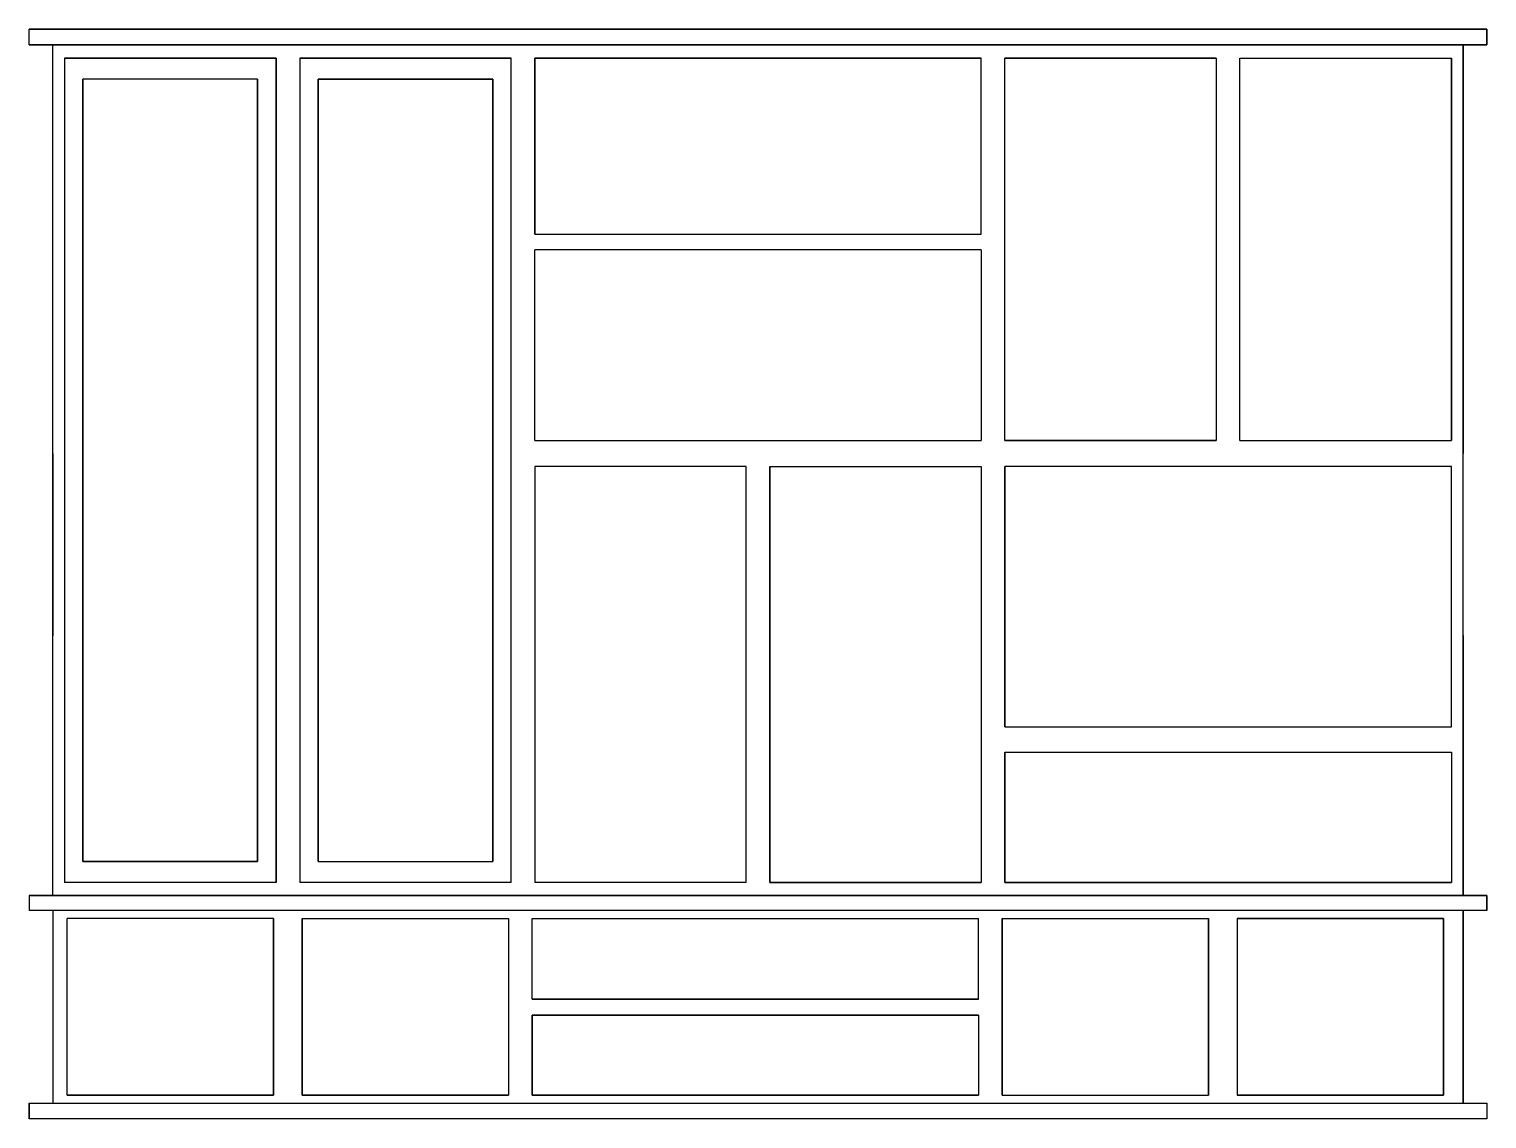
# Model space of a CAD drawing. Header units: millimetres. Extents: x 0 to 2220, y 0 to 1659.
import ezdxf

# ---------------------------------------------------------------- set-up
doc = ezdxf.new("R2010")
doc.units = ezdxf.units.MM

msp = doc.modelspace()

# ---------------------------------------------------------------- linework, layer by layer
at = {"linetype": 'Continuous'}
for p, q in [((0, 1659, 0.1), (2220, 1659, 0.1)), ((2220, 1659, 0.1), (0, 1659, 0.1)), ((0, 1635, 0.1), (0, 1659, 0.1)), ((0, 1635, 0.1), (0, 1659, 0.1)), ((2220, 1635, 0.1), (2220, 1659, 0.1)), ((2220, 1659, 0.1), (2220, 1635, 0.1)), ((2220, 1635, 0.1), (0, 1635, 0.1)), ((0, 1635, 0.1), (2220, 1635, 0.1)), ((36, 340, 0.1), (36, 1635, 0.1)), ((36, 1335, 0.1), (36, 1635, 0.1)), ((2184, 340, 0.1), (2184, 1635, 0.1)), ((2184, 1635, 0.1), (2184, 1335, 0.1)), ((54, 1615, 0.1), (54, 360, 0.1)), ((54, 1615, 0.1), (54, 360, 0.1)), ((376, 1615, 0.1), (54, 1615, 0.1)), ((54, 1615, 0.1), (376, 1615, 0.1)), ((376, 360, 0.1), (376, 1615, 0.1)), ((376, 1615, 0.1), (376, 360, 0.1)), ((734, 1615, 0.1), (412, 1615, 0.1)), ((412, 1615, 0.1), (734, 1615, 0.1)), ((412, 1615, 0.1), (412, 360, 0.1)), ((412, 1615, 0.1), (412, 360, 0.1)), ((734, 360, 0.1), (734, 1615, 0.1)), ((734, 360, 0.1), (734, 1615, 0.1)), ((770, 1615, 0.1), (1450, 1615, 0.1)), ((1450, 1615, 0.1), (770, 1615, 0.1)), ((770, 1347, 0.1), (770, 1615, 0.1)), ((770, 1615, 0.1), (770, 1347, 0.1)), ((1450, 1347, 0.1), (1450, 1615, 0.1)), ((1450, 1347, 0.1), (1450, 1615, 0.1)), ((1808, 1615, 0.1), (1486, 1615, 0.1)), ((1486, 1615, 0.1), (1808, 1615, 0.1)), ((1486, 1033, 0.1), (1486, 1615, 0.1)), ((1486, 1033, 0.1), (1486, 1615, 0.1)), ((1808, 1615, 0.1), (1808, 1033, 0.1)), ((1808, 1615, 0.1), (1808, 1033, 0.1)), ((1844, 1033, 0.1), (1844, 1615, 0.1)), ((1844, 1033, 0.1), (1844, 1615, 0.1)), ((1844, 1615, 0.1), (2166, 1615, 0.1)), ((1844, 1615, 0.1), (2166, 1615, 0.1)), ((2166, 1033, 0.1), (2166, 1615, 0.1)), ((2166, 1615, 0.1), (2166, 1033, 0.1)), ((82, 392, 0.1), (82, 1583, 0.1)), ((82, 1583, 0.1), (82, 392, 0.1)), ((82, 392, 0.1), (82, 1583, 0.1)), ((348, 1583, 0.1), (82, 1583, 0.1)), ((348, 1583, 0.1), (82, 1583, 0.1)), ((348, 1583, 0.1), (82, 1583, 0.1)), ((348, 1583, 0.1), (348, 392, 0.1)), ((348, 392, 0.1), (348, 1583, 0.1)), ((348, 392, 0.1), (348, 1583, 0.1)), ((706, 1583, 0.1), (440, 1583, 0.1)), ((440, 1583, 0.1), (706, 1583, 0.1)), ((706, 1583, 0.1), (440, 1583, 0.1)), ((440, 1583, 0.1), (440, 392, 0.1)), ((440, 1583, 0.1), (440, 392, 0.1)), ((440, 392, 0.1), (440, 1583, 0.1)), ((706, 1583, 0.1), (706, 392, 0.1)), ((706, 392, 0.1), (706, 1583, 0.1)), ((706, 392, 0.1), (706, 1583, 0.1)), ((36, 1013, 0.1), (36, 1335, 0.1)), ((770, 1347, 0.1), (1450, 1347, 0.1)), ((770, 1347, 0.1), (1450, 1347, 0.1)), ((2184, 1335, 0.1), (2184, 1013, 0.1)), ((770, 1033, 0.1), (770, 1323, 0.1)), ((770, 1033, 0.1), (770, 1323, 0.1)), ((1450, 1323, 0.1), (770, 1323, 0.1)), ((1450, 1323, 0.1), (770, 1323, 0.1)), ((1450, 1323, 0.1), (1450, 1033, 0.1)), ((1450, 1323, 0.1), (1450, 1033, 0.1)), ((770, 1033, 0.1), (1450, 1033, 0.1)), ((770, 1033, 0.1), (1450, 1033, 0.1)), ((1486, 1033, 0.1), (1808, 1033, 0.1)), ((1808, 1033, 0.1), (1486, 1033, 0.1)), ((1844, 1033, 0.1), (2166, 1033, 0.1)), ((1844, 1033, 0.1), (2166, 1033, 0.1)), ((36, 1013, 0.1), (36, 736, 0.1)), ((2184, 736, 0.1), (2184, 1013, 0.1)), ((770, 993, 0.1), (770, 360, 0.1)), ((770, 993, 0.1), (770, 360, 0.1)), ((1092, 993, 0.1), (770, 993, 0.1)), ((1092, 993, 0.1), (770, 993, 0.1)), ((1092, 360, 0.1), (1092, 993, 0.1)), ((1092, 360, 0.1), (1092, 993, 0.1)), ((1128, 993, 0.1), (1128, 360, 0.1)), ((1128, 360, 0.1), (1128, 993, 0.1)), ((1128, 993, 0.1), (1450, 993, 0.1)), ((1128, 993, 0.1), (1450, 993, 0.1)), ((1450, 993, 0.1), (1450, 360, 0.1)), ((1450, 993, 0.1), (1450, 360, 0.1)), ((2166, 993, 0.1), (1486, 993, 0.1)), ((2166, 993, 0.1), (1486, 993, 0.1)), ((1486, 993, 0.1), (1486, 597, 0.1)), ((1486, 597, 0.1), (1486, 993, 0.1)), ((2166, 597, 0.1), (2166, 993, 0.1)), ((2166, 597, 0.1), (2166, 993, 0.1)), ((36, 340, 0.1), (36, 736, 0.1)), ((2184, 736, 0.1), (2184, 340, 0.1)), ((1486, 597, 0.1), (2166, 597, 0.1)), ((1486, 597, 0.1), (2166, 597, 0.1)), ((1486, 360, 0.1), (1486, 558, 0.1)), ((1486, 558, 0.1), (1486, 360, 0.1)), ((1486, 558, 0.1), (2166, 558, 0.1)), ((1486, 558, 0.1), (2166, 558, 0.1)), ((2166, 558, 0.1), (2166, 360, 0.1)), ((2166, 558, 0.1), (2166, 360, 0.1)), ((82, 392, 0.1), (348, 392, 0.1)), ((348, 392, 0.1), (82, 392, 0.1)), ((82, 392, 0.1), (348, 392, 0.1)), ((440, 392, 0.1), (706, 392, 0.1)), ((440, 392, 0.1), (706, 392, 0.1)), ((440, 392, 0.1), (706, 392, 0.1)), ((376, 360, 0.1), (54, 360, 0.1)), ((376, 360, 0.1), (54, 360, 0.1)), ((734, 360, 0.1), (412, 360, 0.1)), ((734, 360, 0.1), (412, 360, 0.1)), ((1092, 360, 0.1), (770, 360, 0.1)), ((1092, 360, 0.1), (770, 360, 0.1)), ((1128, 360, 0.1), (1450, 360, 0.1)), ((1450, 360, 0.1), (1128, 360, 0.1)), ((1486, 360, 0.1), (2166, 360, 0.1)), ((2166, 360, 0.1), (1486, 360, 0.1)), ((0, 340, 0.1), (2220, 340, 0.1)), ((2220, 340, 0.1), (0, 340, 0.1)), ((0, 340, 0.1), (0, 317, 0.1)), ((0, 340, 0.1), (0, 317, 0.1)), ((2220, 340, 0.1), (2220, 317, 0.1)), ((2220, 317, 0.1), (2220, 340, 0.1)), ((2220, 317, 0.1), (0, 317, 0.1)), ((2220, 317, 0.1), (0, 317, 0.1)), ((36, 317, 0.1), (36, 24, 0.1)), ((36, 317, 0.1), (36, 170, 0.1)), ((2184, 317, 0.1), (2184, 24, 0.1)), ((2184, 170, 0.1), (2184, 317, 0.1)), ((372, 305, 0.1), (58, 305, 0.1)), ((372, 305, 0.1), (58, 305, 0.1)), ((58, 36, 0.1), (58, 305, 0.1)), ((58, 36, 0.1), (58, 305, 0.1)), ((372, 305, 0.1), (372, 36, 0.1)), ((372, 36, 0.1), (372, 305, 0.1)), ((416, 305, 0.1), (730, 305, 0.1)), ((416, 305, 0.1), (730, 305, 0.1)), ((416, 36, 0.1), (416, 305, 0.1)), ((416, 305, 0.1), (416, 36, 0.1)), ((730, 305, 0.1), (730, 36, 0.1)), ((730, 305, 0.1), (730, 36, 0.1)), ((766, 305, 0.1), (1446, 305, 0.1)), ((766, 305, 0.1), (1446, 305, 0.1)), ((766, 182, 0.1), (766, 305, 0.1)), ((766, 182, 0.1), (766, 305, 0.1)), ((1446, 182, 0.1), (1446, 305, 0.1)), ((1446, 182, 0.1), (1446, 305, 0.1)), ((1482, 305, 0.1), (1796, 305, 0.1)), ((1482, 305, 0.1), (1796, 305, 0.1)), ((1482, 305, 0.1), (1482, 36, 0.1)), ((1482, 36, 0.1), (1482, 305, 0.1)), ((1796, 36, 0.1), (1796, 305, 0.1)), ((1796, 305, 0.1), (1796, 36, 0.1)), ((2154, 305, 0.1), (1840, 305, 0.1)), ((1840, 305, 0.1), (2154, 305, 0.1)), ((1840, 305, 0.1), (1840, 36, 0.1)), ((1840, 305, 0.1), (1840, 36, 0.1)), ((2154, 36, 0.1), (2154, 305, 0.1)), ((2154, 305, 0.1), (2154, 36, 0.1)), ((766, 182, 0.1), (1446, 182, 0.1)), ((1446, 182, 0.1), (766, 182, 0.1)), ((36, 170, 0.1), (36, 24, 0.1)), ((1446, 158, 0.1), (766, 158, 0.1)), ((766, 158, 0.1), (1446, 158, 0.1)), ((766, 158, 0.1), (766, 36, 0.1)), ((766, 36, 0.1), (766, 158, 0.1)), ((1446, 158, 0.1), (1446, 36, 0.1)), ((1446, 158, 0.1), (1446, 36, 0.1)), ((2184, 24, 0.1), (2184, 170, 0.1)), ((0, 24, 0.1), (2220, 24, 0.1)), ((0, 24, 0.1), (2220, 24, 0.1)), ((0, 24, 0.1), (0, 0, 0.1)), ((0, 0, 0.1), (0, 24, 0.1)), ((372, 36, 0.1), (58, 36, 0.1)), ((58, 36, 0.1), (372, 36, 0.1)), ((416, 36, 0.1), (730, 36, 0.1)), ((730, 36, 0.1), (416, 36, 0.1)), ((766, 36, 0.1), (1446, 36, 0.1)), ((1446, 36, 0.1), (766, 36, 0.1)), ((1482, 36, 0.1), (1796, 36, 0.1)), ((1482, 36, 0.1), (1796, 36, 0.1)), ((1840, 36, 0.1), (2154, 36, 0.1)), ((2154, 36, 0.1), (1840, 36, 0.1)), ((2220, 24, 0.1), (2220, 0, 0.1)), ((2220, 24, 0.1), (2220, 0, 0.1)), ((2220, 0, 0.1), (0, 0, 0.1)), ((2220, 0, 0.1), (0, 0, 0.1))]:
    msp.add_line(p, q, dxfattribs=at)

doc.saveas('drawing.dxf')
